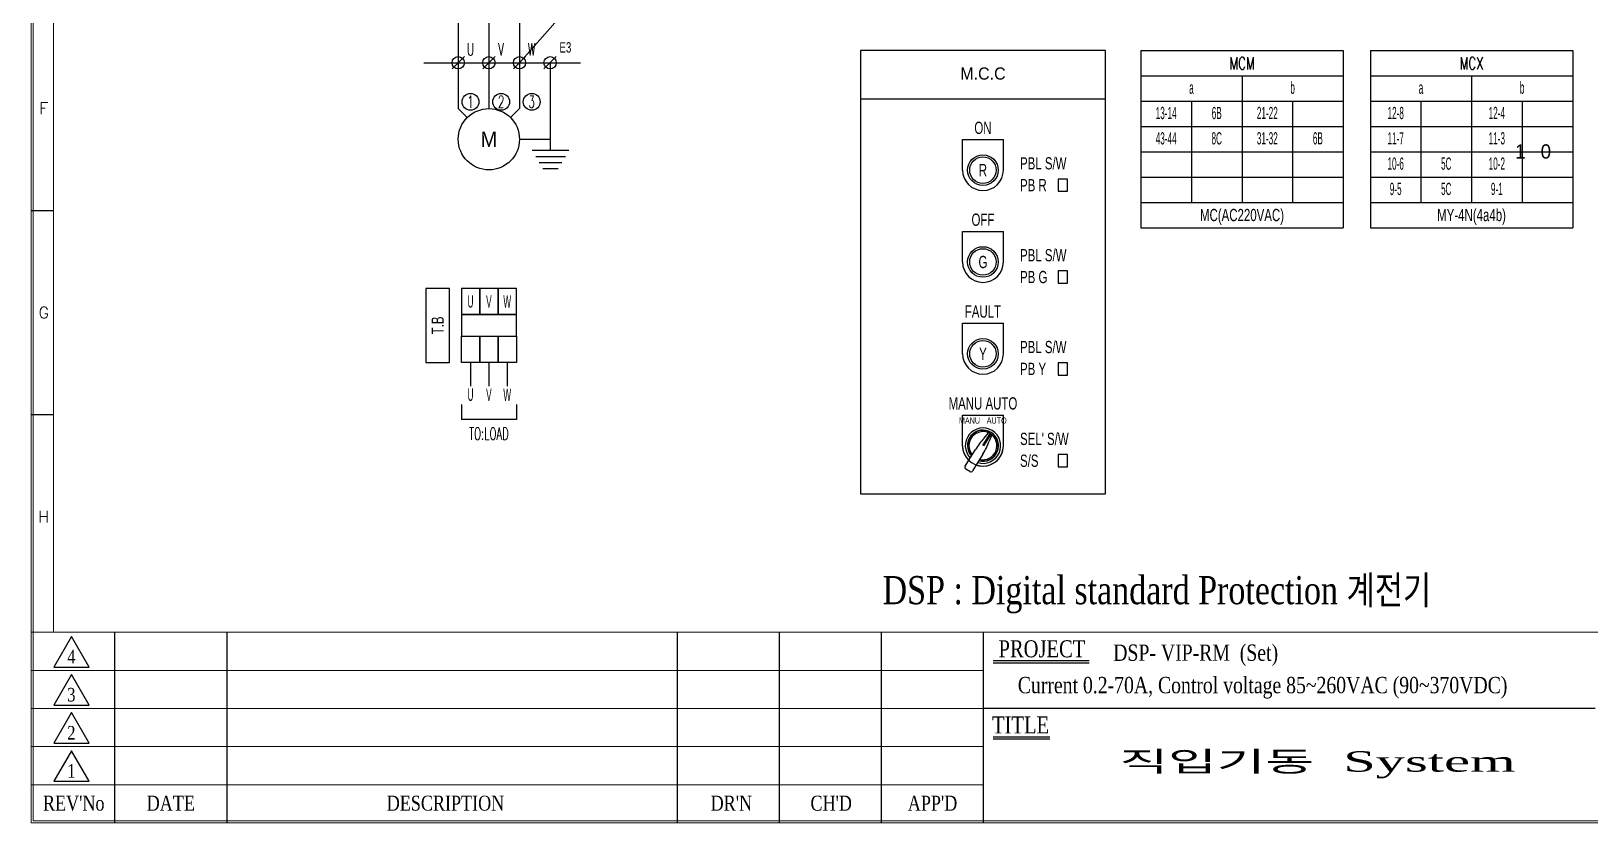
# Model space of a CAD drawing. Header units: millimetres. Extents: x 107 to 2900, y 85 to 3996.
# Drawn here: x 118.1 to 576.6, y 2667.4 to 2900.1 of the extents above; entities that cross this region are included whole.
import ezdxf
from ezdxf.enums import TextEntityAlignment as Align
from ezdxf.lldxf.tags import DXFTag

# ---------------------------------------------------------------- set-up
doc = ezdxf.new("R2010")
doc.units = ezdxf.units.MM
for name, color, linetype in [('1', 1, 'CENTER'), ('10', 1, 'Continuous'), ('2', 7, 'Continuous'), ('20', 2, 'Continuous'), ('30', 3, 'Continuous'), ('4', 133, 'Continuous'), ('40', 4, 'Continuous'), ('50', 5, 'Continuous'), ('7', 7, 'Continuous'), ('70', 7, 'Continuous'), ('LL', 7, 'Continuous'), ('RED', 1, 'Continuous'), ('TEXT', 6, 'Continuous')]:
    doc.layers.add(name, color=color, linetype=linetype)
doc.styles.add('ghs', font='NGULIM.TTF')
doc.styles.add('ROMANS', font='ROMANS.shx', dxfattribs={"width": 0.7})
doc.styles.add('SIMPLEX', font='SIMPLEX')
doc.styles.add('SS', font='batang.ttc', dxfattribs={"width": 0.8})
doc.styles.add('엑스포', font='gulim.ttc')
tags = doc.linetypes.add('CENTER', pattern=[2, 1.25, -0.25, 0.25, -0.25]).pattern_tags.tags
tags[10:11] = [DXFTag(74, 4), DXFTag(75, 0), DXFTag(340, '0'), DXFTag(46, 1.0), DXFTag(50, 0.0), DXFTag(44, 0.0), DXFTag(45, 0.0)]
tags[8:9] = [DXFTag(74, 4), DXFTag(75, 0), DXFTag(340, '0'), DXFTag(46, 1.0), DXFTag(50, 0.0), DXFTag(44, 0.0), DXFTag(45, 0.0)]
tags[6:7] = [DXFTag(74, 4), DXFTag(75, 0), DXFTag(340, '0'), DXFTag(46, 1.0), DXFTag(50, 0.0), DXFTag(44, 0.0), DXFTag(45, 0.0)]
tags[4:5] = [DXFTag(74, 4), DXFTag(75, 0), DXFTag(340, '0'), DXFTag(46, 1.0), DXFTag(50, 0.0), DXFTag(44, 0.0), DXFTag(45, 0.0)]
tags = doc.linetypes.add('HIDDEN', pattern=[0.375, 0.25, -0.125]).pattern_tags.tags
tags[6:7] = [DXFTag(74, 4), DXFTag(75, 0), DXFTag(340, '0'), DXFTag(46, 1.0), DXFTag(50, 0.0), DXFTag(44, 0.0), DXFTag(45, 0.0)]
tags[4:5] = [DXFTag(74, 4), DXFTag(75, 0), DXFTag(340, '0'), DXFTag(46, 1.0), DXFTag(50, 0.0), DXFTag(44, 0.0), DXFTag(45, 0.0)]

# ---------------------------------------------------------------- blocks, each defined once
blk = doc.blocks.new('TB')
at = {"color": 1, "linetype": 'Continuous'}
blk.add_line((-1, -1), (1, 1), dxfattribs=at)
blk.add_circle((0, 0), 1, dxfattribs=at)

msp = doc.modelspace()

# ---------------------------------------------------------------- linework, layer by layer
at = {"color": 1}
msp.add_line((261.776, 2890.877), (278.119, 2909.42), dxfattribs=at)
for p, q in [((444.554, 2894.446), (504.058, 2894.446)), ((444.554, 2894.446), (444.554, 2842.38)), ((504.058, 2894.446), (504.058, 2842.38)), ((512.068, 2894.446), (571.572, 2894.446)), ((512.068, 2894.446), (512.068, 2842.38)), ((571.572, 2894.446), (571.572, 2842.38)), ((444.554, 2887.008), (504.058, 2887.008)), ((474.306, 2887.008), (474.306, 2849.818)), ((512.068, 2887.008), (571.572, 2887.008)), ((541.82, 2887.008), (541.82, 2849.818)), ((444.554, 2879.57), (504.058, 2879.57)), ((459.43, 2879.57), (459.43, 2849.818)), ((489.182, 2879.57), (489.182, 2849.818)), ((512.068, 2879.57), (571.572, 2879.57)), ((526.944, 2879.57), (526.944, 2849.818)), ((556.696, 2879.57), (556.696, 2849.818)), ((444.554, 2872.132), (504.058, 2872.132)), ((512.068, 2872.132), (571.572, 2872.132)), ((444.554, 2864.694), (504.058, 2864.694)), ((512.068, 2864.694), (571.572, 2864.694)), ((444.554, 2857.256), (504.058, 2857.256)), ((512.068, 2857.256), (571.572, 2857.256)), ((444.554, 2849.818), (504.058, 2849.818)), ((512.068, 2849.818), (571.572, 2849.818)), ((444.554, 2842.38), (504.058, 2842.38)), ((512.068, 2842.38), (571.572, 2842.38))]:
    msp.add_line(p, q)
at = {"color": 3, "linetype": 'CENTER'}
msp.add_line((233.651, 2890.877), (279.736, 2890.877), dxfattribs=at)
at = {"color": 13, "linetype": 'Continuous'}
for p, q in [((241.976, 2889.077), (245.576, 2892.677)), ((250.976, 2889.077), (254.576, 2892.677)), ((259.976, 2889.077), (263.576, 2892.677))]:
    msp.add_line(p, q, dxfattribs=at)
at = {"color": 7}
msp.add_line((362.104, 2880.247), (434.104, 2880.247), dxfattribs=at)
at = {"color": 40, "linetype": 'Continuous'}
for p, q in [((392.104, 2859.296), (392.104, 2868.296)), ((392.104, 2868.296), (404.104, 2868.296)), ((404.104, 2859.296), (404.104, 2868.296)), ((392.104, 2832.296), (392.104, 2841.296)), ((392.104, 2841.296), (404.104, 2841.296)), ((404.104, 2832.296), (404.104, 2841.296)), ((392.104, 2814.296), (404.104, 2814.296)), ((392.104, 2805.296), (392.104, 2814.296)), ((404.104, 2805.296), (404.104, 2814.296)), ((392.104, 2778.296), (392.104, 2787.296)), ((392.104, 2787.296), (404.104, 2787.296)), ((404.104, 2778.296), (404.104, 2787.296))]:
    msp.add_line(p, q, dxfattribs=at)
at = {"color": 7, "linetype": 'Continuous'}
msp.add_line((265.51, 2865.132), (276.31, 2865.132), dxfattribs=at)
at = {"color": 1, "linetype": 'Continuous'}
for p, q in [((266.55, 2863.332), (275.271, 2863.332)), ((267.589, 2861.532), (274.232, 2861.532)), ((268.628, 2859.732), (273.193, 2859.732))]:
    msp.add_line(p, q, dxfattribs=at)
at = {"color": 13, "linetype": 'Continuous'}
for centre in [(243.776, 2890.877), (252.776, 2890.877), (261.776, 2890.877)]:
    msp.add_circle(centre, 1.8, dxfattribs=at)
at = {"color": 2}
for centre in [(247.376, 2879.386), (256.376, 2879.386), (265.376, 2879.386)]:
    msp.add_circle(centre, 2.481, dxfattribs=at)
at = {"color": 3, "linetype": 'Continuous'}
for centre, radius in [((398.104, 2859.296), 4.5), ((398.104, 2859.296), 3.9), ((398.104, 2832.296), 4.5), ((398.104, 2832.296), 3.9), ((398.104, 2805.296), 4.5), ((398.104, 2805.296), 3.9)]:
    msp.add_circle(centre, radius, dxfattribs=at)
at = {"color": 40, "linetype": 'Continuous'}
for centre in [(398.104, 2859.296), (398.104, 2832.296), (398.104, 2805.296), (398.104, 2778.296)]:
    msp.add_arc(centre, 6, 180, 0, dxfattribs=at)
at = {"color": 6, "linetype": 'Continuous'}
for radius, start, end in [(4.5, 254.84974, 221.93124), (6, 180, 226.12159), (6, 250.65939, 0)]:
    msp.add_arc((398.104, 2778.296), radius, start, end, dxfattribs=at)
at = {"layer": '1', "color": 7, "linetype": 'Continuous'}
for p, q in [((243.776, 2890.877), (243.776, 2877.377)), ((252.776, 2890.877), (252.776, 2877.377)), ((261.776, 2890.877), (261.776, 2877.377)), ((246.412, 2874.741), (243.776, 2877.377)), ((259.14, 2874.741), (261.776, 2877.377))]:
    msp.add_line(p, q, dxfattribs=at)
at = {"layer": '10', "color": 0}
for p, q in [((401.143, 2714.496), (429.36, 2714.496)), ((401.143, 2692.096), (417.816, 2692.096))]:
    msp.add_line(p, q, dxfattribs=at)
for points in [[(129.991, 2722.224), (124.795, 2713.224), (135.188, 2713.224)], [(129.991, 2711.024), (124.795, 2702.024), (135.188, 2702.024)], [(129.991, 2699.824), (124.795, 2690.824), (135.188, 2690.824)], [(129.991, 2688.624), (124.795, 2679.624), (135.188, 2679.624)]]:
    msp.add_lwpolyline(points, close=True, dxfattribs=at)
at = {"layer": '2', "color": 7, "linetype": 'Continuous'}
msp.add_circle((252.776, 2868.377), 9, dxfattribs=at)
at = {"layer": '20', "color": 0, "lineweight": 13}
msp.add_lwpolyline([(124.745, 2723.431), (124.745, 3200.831), (871.545, 3200.831), (871.545, 2723.431)], dxfattribs=at)
at = {"layer": '30', "color": 0}
for p, q in [((118.145, 2847.431), (124.745, 2847.431)), ((118.145, 2787.431), (124.745, 2787.431))]:
    msp.add_line(p, q, dxfattribs=at)
at = {"layer": '40'}
for p, q in [((400.136, 2781.885), (397.976, 2778.374)), ((400.392, 2781.728), (398.231, 2778.217)), ((398.421, 2780.541), (399.778, 2782.066)), ((400.715, 2781.489), (399.965, 2779.591)), ((392.874, 2772.232), (395.911, 2777.166)), ((398.083, 2775.829), (395.046, 2770.895)), ((394.221, 2770.699), (393.071, 2771.406))]:
    msp.add_line(p, q, dxfattribs=at)
at = {"layer": '40', "color": 0}
for p, q in [((142.676, 2723.431), (142.676, 2667.431)), ((175.676, 2723.431), (175.676, 2667.431)), ((308.145, 2723.431), (308.145, 2667.431)), ((338.145, 2723.431), (338.145, 2667.431)), ((368.145, 2723.431), (368.145, 2667.431)), ((398.145, 2723.431), (398.145, 2667.431)), ((578.145, 2701.031), (398.145, 2701.031))]:
    msp.add_line(p, q, dxfattribs=at)
at = {"layer": '40', "color": 0, "lineweight": 13}
for p, q in [((398.145, 2712.231), (118.145, 2712.231)), ((398.145, 2701.031), (118.145, 2701.031)), ((398.145, 2689.831), (118.145, 2689.831)), ((398.145, 2678.631), (118.145, 2678.631))]:
    msp.add_line(p, q, dxfattribs=at)
at = {"layer": '40'}
for centre, radius, start, end in [((398.104, 2778.296), 5.205, 252.56977, 224.21121), ((398.104, 2778.296), 4.125, 256.39494, 220.38604), ((416.35, 2764.586), 24, 138.33418, 148.39049), ((377.643, 2788.408), 24, 328.39049, 338.4468), ((393.385, 2771.917), 0.6, 148.39049, 238.39049), ((394.535, 2771.21), 0.6, 238.39049, 328.39049)]:
    msp.add_arc(centre, radius, start, end, dxfattribs=at)
at = {"layer": '50'}
msp.add_arc((398.104, 2778.296), 4.575, 254.57244, 222.20854, dxfattribs=at)
at = {"layer": '70', "color": 0, "lineweight": 13}
msp.add_line((118.145, 2723.431), (878.145, 2723.431), dxfattribs=at)
at = {"layer": '70', "color": 0}
for p, q in [((401.143, 2715.096), (429.36, 2715.096)), ((401.143, 2692.696), (417.816, 2692.696))]:
    msp.add_line(p, q, dxfattribs=at)
at = {"layer": '70', "color": 0, "lineweight": 13}
for points in [[(878.145, 2667.431), (118.145, 2667.431), (118.145, 3207.431), (878.145, 3207.431)], [(877.545, 2668.031), (118.745, 2668.031), (118.745, 3206.831), (877.545, 3206.831)]]:
    msp.add_lwpolyline(points, close=True, dxfattribs=at)
at = {"layer": 'LL'}
for p, q in [((243.776, 2976.678), (243.776, 2890.877)), ((252.776, 2976.678), (252.776, 2890.877)), ((261.776, 2976.678), (261.776, 2890.877))]:
    msp.add_line(p, q, dxfattribs=at)
at = {"layer": 'RED', "color": 7, "linetype": 'Continuous'}
for p, q in [((270.776, 2890.877), (270.776, 2865.132)), ((261.776, 2868.377), (270.776, 2868.377))]:
    msp.add_line(p, q, dxfattribs=at)
at = {"layer": 'RED', "color": 9, "linetype": 'HIDDEN'}
for p, q in [((247.376, 2802.794), (247.376, 2795.749)), ((252.776, 2802.794), (252.776, 2795.749)), ((258.176, 2802.794), (258.176, 2795.749)), ((244.676, 2790.404), (244.676, 2786.014)), ((260.876, 2790.404), (260.876, 2786.014)), ((260.876, 2786.014), (244.676, 2786.014))]:
    msp.add_line(p, q, dxfattribs=at)
at = {"layer": 'RED', "color": 7}
for points in [[(362.104, 2894.446), (362.104, 2764.138), (434.104, 2764.138), (434.104, 2894.446)], [(260.876, 2810.509), (260.876, 2816.809), (244.676, 2816.809), (244.676, 2810.509)]]:
    msp.add_lwpolyline(points, close=True, dxfattribs=at)
at = {"layer": 'RED', "color": 3}
for points in [[(420.249, 2856.67), (420.249, 2853.07), (422.924, 2853.07), (422.924, 2856.67)], [(420.249, 2829.67), (420.249, 2826.07), (422.924, 2826.07), (422.924, 2829.67)], [(420.249, 2802.659), (420.249, 2799.059), (422.924, 2799.059), (422.924, 2802.659)], [(420.249, 2775.67), (420.249, 2772.07), (422.924, 2772.07), (422.924, 2775.67)]]:
    msp.add_lwpolyline(points, close=True, dxfattribs=at)
at = {"layer": 'RED', "color": 2}
for points in [[(241.192, 2802.794), (241.192, 2824.524), (234.223, 2824.524), (234.223, 2802.794)], [(250.076, 2816.809), (250.076, 2824.524), (244.676, 2824.524), (244.676, 2816.809)], [(255.476, 2816.809), (255.476, 2824.524), (250.076, 2824.524), (250.076, 2816.809)], [(260.876, 2816.809), (260.876, 2824.524), (255.476, 2824.524), (255.476, 2816.809)], [(250.076, 2810.509), (250.076, 2802.794), (244.676, 2802.794), (244.676, 2810.509)], [(255.476, 2810.509), (255.476, 2802.794), (250.076, 2802.794), (250.076, 2810.509)], [(260.876, 2810.509), (260.876, 2802.794), (255.476, 2802.794), (255.476, 2810.509)]]:
    msp.add_lwpolyline(points, close=True, dxfattribs=at)

# ---------------------------------------------------------------- block references
at = {"layer": 'RED', "color": 2, "linetype": 'Continuous', "xscale": 1.8, "yscale": 1.8, "zscale": 1.8}
for p in [(243.776, 2890.877), (252.776, 2890.877), (261.776, 2890.877), (270.776, 2890.877)]:
    msp.add_blockref('TB', p, dxfattribs=at)

# ---------------------------------------------------------------- texts
at = {"color": 2, "style": 'ghs', "width": 0.7}
msp.add_text('MANU', height=1.8, dxfattribs=at).set_placement((397.25, 2784.786), align=Align.RIGHT)
msp.add_text('AUTO', height=1.8, dxfattribs=at).set_placement((399.224, 2784.786))
at = {"color": 7, "linetype": 'ByBlock', "lineweight": 0, "style": 'SS', "width": 0.8}
msp.add_text('DSP : Digital standard Protection 계전기', height=8.28113, dxfattribs=at).set_placement((368.573, 2731.694))
at = {"color": 0, "style": 'SS', "width": 0.8}
for s, p in [('DSP- VIP-RM  (Set) ', (436.422, 2715.047)), ('Current 0.2-70A, Control voltage 85~260VAC (90~370VDC)', (408.353, 2705.514))]:
    msp.add_text(s, height=4.8, dxfattribs=at).set_placement(p)
at = {"color": 0, "style": 'SS', "width": 1.748476}
msp.add_text('직입기동  System', height=6, dxfattribs=at).set_placement((438.248, 2682.471), (554.77, 2682.471), align=Align.FIT)
at = {"layer": '30', "color": 0, "style": 'SIMPLEX'}
for s, p in [('F', (121.845, 2877.431)), ('G', (121.845, 2817.431)), ('H', (121.845, 2757.431))]:
    msp.add_text(s, height=3.4, dxfattribs=at).set_placement(p, align=Align.MIDDLE)
at = {"layer": '4', "color": 7, "linetype": 'Continuous', "style": 'ghs', "width": 0.7}
msp.add_text('E3', height=3.06, dxfattribs=at).set_placement((275.276, 2895.377), align=Align.MIDDLE)
at = {"layer": '40', "color": 0, "style": 'SS', "width": 0.8}
for s, height, p in [('4', 4, (129.966, 2714.302)), ('3', 4, (129.966, 2703.102)), ('2', 4, (129.966, 2691.902)), ('1', 4, (129.966, 2680.702)), ("REV'No", 4.4, (130.664, 2671.013)), ('DATE', 4.4, (159.219, 2671.013)), ('DESCRIPTION', 4.4, (240.011, 2671.013)), ("DR'N", 4.4, (324.103, 2671.001)), ("CH'D", 4.4, (353.46, 2671.001)), ("APP'D", 4.4, (383.277, 2671.001))]:
    msp.add_text(s, height=height, dxfattribs=at).set_placement(p, align=Align.CENTER)
at = {"layer": '7', "color": 7, "linetype": 'Continuous', "style": '엑스포'}
msp.add_text('M', height=4.5, dxfattribs=at).set_placement((252.776, 2868.377), align=Align.MIDDLE)
at = {"layer": '70', "color": 7, "style": '엑스포'}
for s, p in [('1', (556.16, 2864.788)), ('0', (563.679, 2864.788))]:
    msp.add_text(s, height=4.2, dxfattribs=at).set_placement(p, align=Align.MIDDLE)
at = {"layer": '70', "color": 0, "style": 'SS', "width": 0.8}
for s, p in [('PROJECT', (415.44, 2716.088)), ('TITLE', (409.169, 2693.688))]:
    msp.add_text(s, height=5, dxfattribs=at).set_placement(p, align=Align.CENTER)
at = {"layer": 'LL', "color": 7, "style": 'ROMANS', "width": 0.6}
for s, p in [('U', (247.376, 2894.801)), ('V', (256.376, 2894.801)), ('W', (265.376, 2894.801)), ('1', (247.376, 2879.386)), ('2', (256.376, 2879.386)), ('3', (265.376, 2879.386))]:
    msp.add_text(s, height=3.6, dxfattribs=at).set_placement(p, align=Align.MIDDLE)
at = {"layer": 'TEXT', "color": 7, "style": '엑스포'}
msp.add_text('M.C.C', height=3.6, dxfattribs=at).set_placement((398.104, 2887.685), align=Align.MIDDLE_CENTER)
at = {"layer": 'TEXT', "color": 7}
for s, style, width, p in [('MCM', 'ROMANS', 0.7, (474.306, 2890.727)), ('MCX', 'ROMANS', 0.7, (541.82, 2890.727)), ('ON', 'ghs', 0.7, (398.104, 2871.729)), ('MC(AC220VAC)', 'ghs', 0.7, (474.306, 2846.099)), ('MY-4N(4a4b)', 'ghs', 0.7, (541.82, 2846.099)), ('OFF', 'ghs', 0.7, (398.104, 2844.729)), ('FAULT', 'ghs', 0.7, (398.104, 2817.729)), ('MANU AUTO', 'ghs', 0.7, (398.104, 2790.729)), ('TO:LOAD', 'ROMANS', 0.6, (252.776, 2781.811))]:
    msp.add_text(s, height=3.6, dxfattribs=dict(at, style=style, width=width)).set_placement(p, align=Align.MIDDLE_CENTER)
at = {"layer": 'TEXT', "style": 'ghs', "width": 0.5}
for s, p in [('a', (459.43, 2883.528)), ('b', (489.182, 2883.528)), ('a', (526.944, 2883.528)), ('b', (556.696, 2883.528)), ('13-14', (451.992, 2876.09)), ('6B', (466.868, 2876.09)), ('21-22', (481.744, 2876.09)), ('12-8', (519.506, 2876.09)), ('12-4', (549.258, 2876.09)), ('43-44', (451.992, 2868.652)), ('8C', (466.868, 2868.652)), ('31-32', (481.744, 2868.652)), ('6B', (496.62, 2868.652)), ('11-7', (519.506, 2868.652)), ('11-3', (549.258, 2868.652)), ('10-6', (519.506, 2861.214)), ('5C', (534.382, 2861.214)), ('10-2', (549.258, 2861.214)), ('9-5', (519.506, 2853.776)), ('5C', (534.382, 2853.776)), ('9-1', (549.258, 2853.776))]:
    msp.add_text(s, height=3.6, dxfattribs=at).set_placement(p, align=Align.MIDDLE_CENTER)
at = {"layer": 'TEXT', "color": 3, "style": 'ghs', "width": 0.7}
for s, p in [('R', (398.104, 2859.296)), ('G', (398.104, 2832.296)), ('Y', (398.104, 2805.296))]:
    msp.add_text(s, height=3.6, dxfattribs=at).set_placement(p, align=Align.MIDDLE_CENTER)
for s, p in [('PBL S/W', (409.003, 2859.495)), ('PB R', (409.003, 2853.07)), ('PBL S/W', (409.003, 2832.495)), ('PB G', (409.003, 2826.07)), ('PBL S/W', (409.003, 2805.495)), ('PB Y', (409.003, 2799.07)), ("SEL' S/W", (409.003, 2778.495)), ('S/S', (409.003, 2772.07))]:
    msp.add_text(s, height=3.6, dxfattribs=at).set_placement(p)
at = {"layer": 'TEXT', "color": 7, "style": 'ghs', "width": 0.5}
for s, p in [('U', (247.376, 2820.667)), ('V', (252.776, 2820.667)), ('W', (258.176, 2820.667)), ('U', (247.376, 2793.28)), ('V', (252.776, 2793.28)), ('W', (258.176, 2793.28))]:
    msp.add_text(s, height=3.646, dxfattribs=at).set_placement(p, align=Align.MIDDLE)
at = {"layer": 'TEXT', "color": 7, "style": 'ghs', "width": 0.7}
msp.add_text('T.B', height=3.6, rotation=90, dxfattribs=at).set_placement((237.708, 2813.659), align=Align.MIDDLE_CENTER)

doc.saveas('drawing.dxf')
